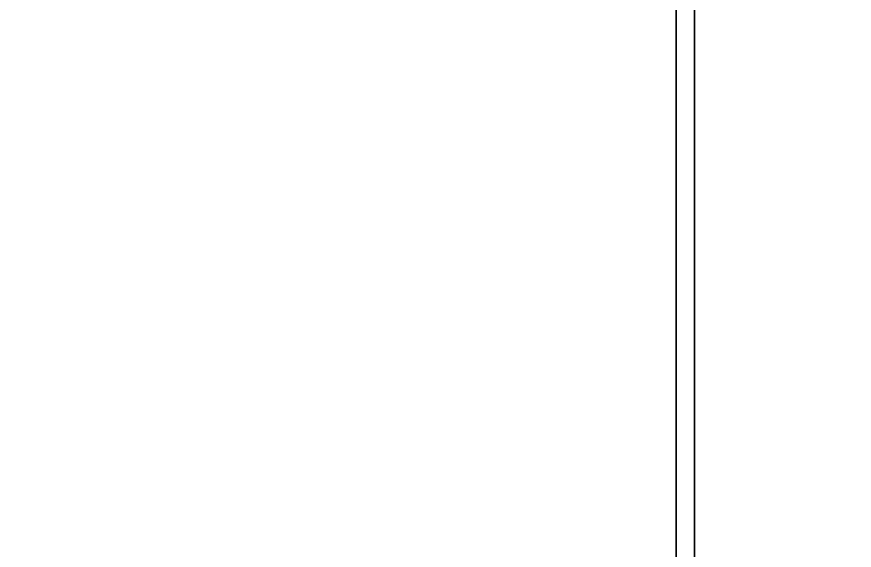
# Model space of a CAD drawing. Extents: x -1998 to 40, y -600 to 0.
# Drawn here: x -991.46 to -980.18, y -428.52 to -421.34 of the extents above; entities that cross this region are included whole.
import ezdxf

# ---------------------------------------------------------------- set-up
doc = ezdxf.new("R2010")
doc.units = 0

# ---------------------------------------------------------------- blocks, each defined once
blk = doc.blocks.new('rack tv terrero.bajo.Suelo1', base_point=(20, 20))
at = {"layer": 'e-cerezo locarno H1632', "color": 0}
for points in [[(20, 20), (20, 432), (1500, 432), (1500, 20)], [(20, 20, 18), (20, 432, 18), (1500, 432, 18), (1500, 20, 18)]]:
    blk.add_3dface(points, dxfattribs=at)
blk = doc.blocks.new('rack tv terrero.bajo.Suelo')
at = {"layer": 'e-cerezo locarno H1632'}
blk.add_blockref('rack tv terrero.bajo.Suelo1', (20, 20), dxfattribs=at)
blk = doc.blocks.new('rack tv terrero.bajo.Techo1', base_point=(1500, 0, 600))
at = {"layer": 'e-cerezo locarno H1632', "color": 0}
for points in [[(1500, 0, 600), (1500, 432, 600), (0, 432, 600), (0, 0, 600)], [(1500, 0, 582), (1500, 432, 582), (0, 432, 582), (0, 0, 582)]]:
    blk.add_3dface(points, dxfattribs=at)
blk = doc.blocks.new('rack tv terrero.bajo.Techo')
at = {"layer": 'e-cerezo locarno H1632'}
blk.add_blockref('rack tv terrero.bajo.Techo1', (1500, 0, 600), dxfattribs=at)
blk = doc.blocks.new('rack tv terrero.bajo.Est  F [1]1', base_point=(38, 20, 404))
at = {"layer": 'e-cerezo locarno H1632', "color": 0}
for points in [[(38, 20, 404), (1482, 20, 404), (1482, 432, 404), (38, 432, 404)], [(38, 20, 422), (1482, 20, 422), (1482, 432, 422), (38, 432, 422)]]:
    blk.add_3dface(points, dxfattribs=at)
blk = doc.blocks.new('rack tv terrero.bajo.Est  F [1]')
at = {"layer": 'e-cerezo locarno H1632'}
blk.add_blockref('rack tv terrero.bajo.Est  F [1]1', (38, 20, 404), dxfattribs=at)
blk = doc.blocks.new('rack tv terrero.bajo.Div V [2]1', base_point=(997.667, 20, 404))
at = {"layer": 'e-cerezo locarno H1632', "color": 0}
for points in [[(997.667, 20, 18), (1015.667, 20, 18), (1015.667, 432, 18), (997.667, 432, 18)], [(997.667, 432, 404), (1015.667, 432, 404), (1015.667, 20, 404), (997.667, 20, 404)], [(1015.667, 20, 404), (1015.667, 20, 18), (1015.667, 432, 18), (1015.667, 432, 404)]]:
    blk.add_3dface(points, dxfattribs=at)
blk = doc.blocks.new('rack tv terrero.bajo.Div V [2]')
at = {"layer": 'e-cerezo locarno H1632'}
blk.add_blockref('rack tv terrero.bajo.Div V [2]1', (997.667, 20, 404), dxfattribs=at)
blk = doc.blocks.new('rack tv terrero.bajo.Div V [4]1', base_point=(997.41696, 20, 582))
at = {"layer": 'e-cerezo locarno H1632', "color": 0}
for points in [[(997.41696, 20, 422), (1015.41696, 20, 422), (1015.41696, 432, 422), (997.41696, 432, 422)], [(997.41696, 432, 582), (1015.41696, 432, 582), (1015.41696, 20, 582), (997.41696, 20, 582)], [(1015.41696, 20, 582), (1015.41696, 20, 422), (1015.41696, 432, 422), (1015.41696, 432, 582)]]:
    blk.add_3dface(points, dxfattribs=at)
blk = doc.blocks.new('rack tv terrero.bajo.Div V [4]')
at = {"layer": 'e-cerezo locarno H1632'}
blk.add_blockref('rack tv terrero.bajo.Div V [4]1', (997.41696, 20, 582), dxfattribs=at)
blk = doc.blocks.new('rack tv terrero.bajo')
at = {"layer": 'rack tv terrero.bajo.Div V [2]'}
blk.add_blockref('rack tv terrero.bajo.Div V [2]', (0, 0), dxfattribs=at)
at = {"layer": 'rack tv terrero.bajo.Div V [4]'}
blk.add_blockref('rack tv terrero.bajo.Div V [4]', (0, 0), dxfattribs=at)
at = {"layer": 'rack tv terrero.bajo.Est  F [1]'}
blk.add_blockref('rack tv terrero.bajo.Est  F [1]', (0, 0), dxfattribs=at)
at = {"layer": 'rack tv terrero.bajo.Suelo'}
blk.add_blockref('rack tv terrero.bajo.Suelo', (0, 0), dxfattribs=at)
at = {"layer": 'rack tv terrero.bajo.Techo'}
blk.add_blockref('rack tv terrero.bajo.Techo', (0, 0), dxfattribs=at)
blk = doc.blocks.new('rack tv terrero.piso tarima.D fondo [2]1')
at = {"layer": 'color', "color": 0}
blk.add_3dface([(1960, 0), (1960, 18), (0, 18), (0, 0)], dxfattribs=at)
at = {"layer": 'e-cerezo locarno H1632', "color": 0}
blk.add_3dface([(0, 0, 50), (0, 18, 50), (1960, 18, 50), (1960, 0, 50)], dxfattribs=at)
blk = doc.blocks.new('rack tv terrero.piso tarima.D fondo [2]')
at = {"layer": 'e-cerezo locarno H1632'}
blk.add_blockref('rack tv terrero.piso tarima.D fondo [2]1', (0, 0), dxfattribs=at)
blk = doc.blocks.new('rack tv terrero.piso tarima')
at = {"layer": 'rack tv terrero.piso tarima.D fondo [2]'}
blk.add_blockref('rack tv terrero.piso tarima.D fondo [2]', (0, 0), dxfattribs=at)

msp = doc.modelspace()

# ---------------------------------------------------------------- block references
for name, p in [('rack tv terrero.bajo', (-1998, -450, 44)), ('rack tv terrero.piso tarima', (-1980, -430))]:
    msp.add_blockref(name, p)

doc.saveas('drawing.dxf')
